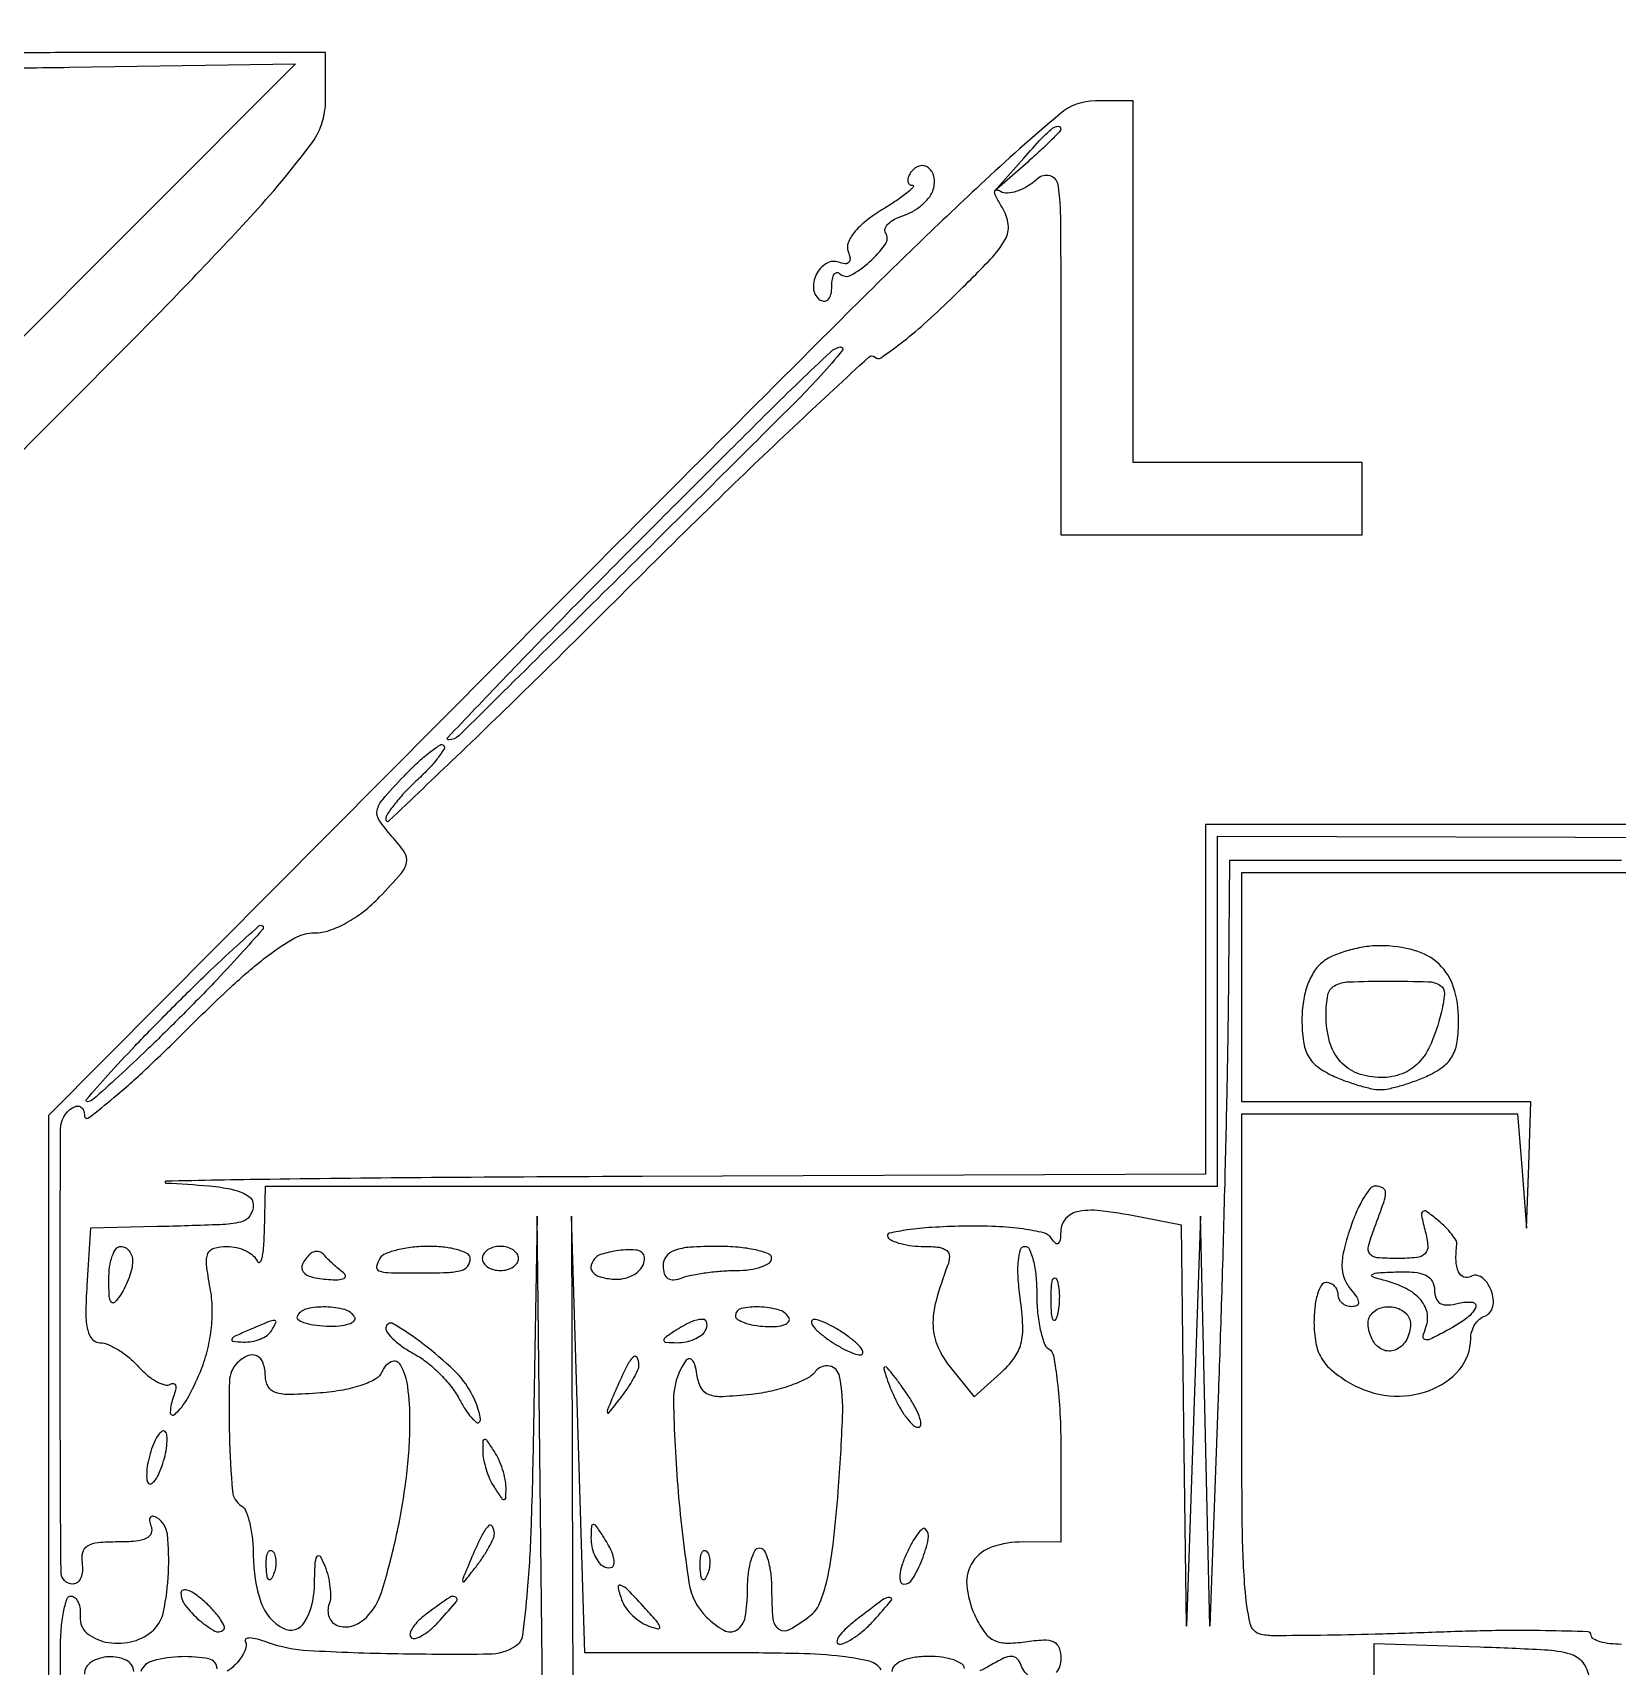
# Model space of a CAD drawing. Extents: x 23 to 255, y 40 to 184.
# Drawn here: x 200.56 to 211.68, y 145.36 to 156.82 of the extents above; entities that cross this region are included whole.
import ezdxf

# ---------------------------------------------------------------- set-up
doc = ezdxf.new("R2010")
doc.units = 0
doc.header["$MEASUREMENT"] = 0

msp = doc.modelspace()

# ---------------------------------------------------------------- linework, layer by layer
for points in [[(207.919475, 175.632891, 0.000007), (191.762556, 175.634099, 0.00002), (173.0434, 175.634494, 0.000013), (151.49745, 175.633531)], [(198.593765, 151.987581, 0.000596), (201.212703, 154.612081, 0.009386), (202.087481, 155.524436, 0.024808), (202.512875, 156.033604, 0.163019), (202.617, 156.344481), (202.617, 156.6792), (200.925, 156.6792, 0.003514), (200.276203, 156.67464, 0.005856)], [(200.210879, 156.571534, 0.003748), (200.819153, 156.576099), (202.4055, 156.599899), (199.1907, 153.381963)], [(200.7558, 145.089), (200.7558, 145.4697, -0.018596), (200.761229, 145.615628, -0.030171), (200.77789, 145.738569, -0.030838), (200.801674, 145.829187, -0.323767), (200.831, 145.8504, -0.197145), (200.858775, 145.839006, -0.097105), (200.880658, 145.806922, -0.072434), (200.893415, 145.759043, -0.048784), (200.89445, 145.702391, 0.239381), (200.939164, 145.593827, 0.128012), (201.072717, 145.528399, 0.102524), (201.247104, 145.528999, 0.121836), (201.394957, 145.600465, 0.169168), (201.47897, 145.7397, 0.039889), (201.514175, 146.013211, 0.038532), (201.506389, 146.283938, 0.231889), (201.433569, 146.399701, 0.090716), (201.404938, 146.410893, 0.297793), (201.387021, 146.403587, 0.196167), (201.381739, 146.379672, 0.049127), (201.392547, 146.34035, -0.186041), (201.392475, 146.291306, -0.192551), (201.359484, 146.255877, -0.08827), (201.284438, 146.235553, -0.022912), (201.158928, 146.230206, 0.022864), (201.019686, 146.224287, 0.110806), (200.944789, 146.200385, 0.20028), (200.910588, 146.155005, 0.104595), (200.907559, 146.08305, -0.056917), (200.910544, 146.026403, -0.086169), (200.899174, 145.97849, -0.115289), (200.87576, 145.946675, -0.178556), (200.844109, 145.935, -0.412194), (200.759852, 146.018678, -0.001447), (200.753605, 147.578465, -0.001686), (200.757112, 149.128299, -0.25843), (200.8404, 149.2767, -0.106933), (200.872628, 149.288119, -0.181198), (200.900149, 149.281645, -0.162838), (200.918623, 149.257763, -0.084087), (200.925, 149.220111, 0.622144), (200.953969, 149.20584, 0.010705), (201.130542, 149.347692, 0.013802), (201.356193, 149.547929, 0.007349), (201.624717, 149.807318, -0.008235), (201.966747, 150.136543, -0.024853), (202.214129, 150.344977, -0.035718), (202.401799, 150.46768, -0.127599), (202.539489, 150.5034, 0.082276), (202.643069, 150.520561, 0.044107), (202.761925, 150.573143, 0.040072), (202.883627, 150.653713, 0.035498), (202.996303, 150.755742, 0.011227), (203.146721, 150.919972, 0.130529), (203.185024, 150.99738, 0.20293), (203.170599, 151.068347, 0.033666), (203.0823, 151.1802, -0.033508), (202.993952, 151.292043, -0.202702), (202.979469, 151.362903, -0.130861), (203.017599, 151.44013, -0.011278), (203.167451, 151.603775, -0.014015), (203.262459, 151.697535, -0.023118), (203.348387, 151.770579, -0.019499), (203.419333, 151.821154, -0.355345), (203.445097, 151.818503, -0.346984), (203.448044, 151.793521, -0.025274), (203.406145, 151.73242, -0.026737), (203.342959, 151.658171, -0.016213), (203.260914, 151.577034, 0.016694), (203.176318, 151.493214, 0.021658), (203.104894, 151.410671, 0.020013), (203.052227, 151.338435, 0.148569), (203.04, 151.298192, 0.658893), (203.061137, 151.289116, 0.000718), (203.536106, 151.741495, 0.003553), (204.08113, 152.26955, 0.00206), (204.72887, 152.911373, -0.003121), (205.380502, 153.554317, -0.005202), (205.938149, 154.086505, -0.001087), (206.429008, 154.543298, -0.403096), (206.473959, 154.542441, 0.361545), (206.515186, 154.538656, 0.012985), (206.652966, 154.638747, 0.018547), (206.818538, 154.775766, 0.011258), (207.0044, 154.949235, 0.006991), (207.283367, 155.229334, 0.063257), (207.386762, 155.367324, 0.158733), (207.408476, 155.473424, 0.11178), (207.368065, 155.589276, -0.015679), (207.325913, 155.661735, -0.093735), (207.312702, 155.703173, -0.461598), (207.324312, 155.715806, -0.129779), (207.353685, 155.706865, 0.157081), (207.402419, 155.694838, 0.064994), (207.469747, 155.708449, 0.055516), (207.54392, 155.743385, 0.046148), (207.613731, 155.795724, -0.260585), (207.700882, 155.815738, -0.295218), (207.756201, 155.751712, -0.033073), (207.774892, 155.493719, -0.001549), (207.7776, 154.619612), (207.7776, 153.2952), (208.8351, 153.2952), (209.8926, 153.2952), (209.8926, 153.549), (209.8926, 153.8028), (209.0889, 153.8028), (208.2852, 153.8028), (208.2852, 155.0718), (208.2852, 156.3408), (208.01966, 156.3408, 0.177202), (207.772317, 156.250299, 0.012554), (207.214089, 155.754106, 0.008119), (206.285307, 154.857134, 0.000912), (204.21266, 152.781824), (200.6712, 149.222848), (200.6712, 144.702524, -0.001258)], [(216.322939, 151.2648), (208.7928, 151.2648), (208.7928, 150.0381), (208.7928, 148.8114), (204.83775, 148.79459, 0.000753), (203.360984, 148.78609, 0.001626), (202.224668, 148.774142, 0.002185), (201.496205, 148.760929, 0.965564), (201.49605, 148.748584, -0.009075), (201.800503, 148.728548, -0.039936), (201.977937, 148.69924, -0.081518), (202.076094, 148.657021, -0.255853), (202.1094, 148.596194, -0.151653), (202.084973, 148.51751, -0.188509), (202.02205, 148.474819, -0.046903), (201.877559, 148.455966, -0.002732), (201.4326, 148.442372), (200.9673, 148.4307), (200.941515, 148.02885, 0.014141), (200.934496, 147.83286, 0.058589), (200.947422, 147.715314, 0.124989), (200.980402, 147.651225, 0.214933), (201.034153, 147.627, -0.101896), (201.090135, 147.615472, -0.037197), (201.162239, 147.577884, -0.034998), (201.237251, 147.523779, -0.035113), (201.303895, 147.459795, 0.034991), (201.367131, 147.399053, 0.048586), (201.432009, 147.354837, 0.058782), (201.489208, 147.331745, 0.207882), (201.527537, 147.337289, -0.170164), (201.550199, 147.342273, -0.309886), (201.563817, 147.33029, -0.11995), (201.564117, 147.29837, -0.034277), (201.54948, 147.250694, 0.079375), (201.526224, 147.140501, 0.668565), (201.558467, 147.125253, 0.081288), (201.646631, 147.236152, 0.028429), (201.736014, 147.419957, 0.035274), (201.785056, 147.565378, 0.033923), (201.813951, 147.718158, 0.034667), (201.821513, 147.869889, 0.041507), (201.806882, 148.012157, -0.015948), (201.781315, 148.17735, -0.126352), (201.791241, 148.253442, -0.2339), (201.833817, 148.291558, -0.067762), (201.923735, 148.3038, -0.057013), (201.99252, 148.295931, -0.057744), (202.057437, 148.272736, -0.063606), (202.109021, 148.238528, -0.119225), (202.137971, 148.19805, 0.484869), (202.154433, 148.193239, 0.182733), (202.170069, 148.216556, 0.0391), (202.181902, 148.294282, 0.012966), (202.187321, 148.40955), (202.194, 148.7268), (205.5357, 148.7268), (208.8774, 148.7268), (208.8774, 149.954402), (208.8774, 151.182004), (216.406807, 151.159952)], [(211.7115, 151.011), (208.962, 151.011), (208.950971, 149.93235, -0.002741), (208.942712, 149.406603, -0.001147), (208.926077, 148.69838, -0.001135), (208.904819, 147.940669, -0.001473), (208.881713, 147.2463), (208.823485, 145.6389), (208.790103, 147.0771), (208.756721, 148.5153), (208.7082, 147.0771), (208.659679, 145.6389), (208.641639, 147.045375), (208.6236, 148.45185), (208.359225, 148.504725, 0.016524), (208.073988, 148.55203, 0.073419), (207.904563, 148.549443, 0.164601), (207.813043, 148.500848, 0.189119), (207.776305, 148.40955, -0.026332), (207.772622, 148.349643, -0.196766), (207.759178, 148.325187, -0.376597), (207.739524, 148.325988, -0.059782), (207.712855, 148.358281, 0.191554), (207.656993, 148.398279, 0.026207), (207.513417, 148.42596, 0.025007), (207.321564, 148.442899, 0.013814), (207.086201, 148.445353, 0.011101), (206.872513, 148.436929, 0.020455), (206.699492, 148.419131, 0.018754), (206.573578, 148.396099, 0.516156), (206.562444, 148.369721, 0.155482), (206.592148, 148.344255, 0.037139), (206.654538, 148.323164, 0.034658), (206.733236, 148.308644, 0.028301), (206.818744, 148.3038, -0.030042), (206.922256, 148.297575, -0.143004), (206.976195, 148.274502, -0.229848), (206.995179, 148.233179, -0.086518), (206.98259, 148.169041, 0.024626), (206.901321, 147.921455, 0.074216), (206.880146, 147.74549, 0.097803), (206.913308, 147.599515, 0.065667), (207.002925, 147.453186), (207.16926, 147.24777), (207.355162, 147.416008, 0.04943), (207.449178, 147.519709, 0.096433), (207.497084, 147.620059, 0.075717), (207.51007, 147.746936, 0.021769), (207.49175, 147.944023, -0.018922), (207.477435, 148.08906, -0.038481), (207.479311, 148.20352, -0.051944), (207.494837, 148.28127, -0.328589), (207.525418, 148.3038, -0.296447), (207.557547, 148.282916, -0.043549), (207.584024, 148.205862, -0.037513), (207.602393, 148.098167, -0.023492), (207.6084, 147.970393, 0.023552), (207.614597, 147.838905, 0.030444), (207.633251, 147.719565, 0.031293), (207.660192, 147.625343, 0.17067), (207.693, 147.5847, -0.214294), (207.726391, 147.535367, -0.013296), (207.752749, 147.356402, -0.017794), (207.771457, 147.134347, -0.012118), (207.7776, 146.880939), (207.7776, 146.229464), (207.513119, 146.230282, 0.08158), (207.295643, 146.195251, 0.165804), (207.15954, 146.091543, 0.169963), (207.117128, 145.928406, 0.086506), (207.171228, 145.72082, 0.040107), (207.236254, 145.603937, 0.123257), (207.302769, 145.543489, 0.121604), (207.390479, 145.52106, 0.038535), (207.526201, 145.530398, -0.024618), (207.655763, 145.54294, -0.121843), (207.727095, 145.528835, -0.200138), (207.764645, 145.487548, -0.085955), (207.7776, 145.412748, -0.161889), (207.744591, 145.313472, -0.191036)], [(211.7115, 145.512, -0.028404), (211.630477, 145.516607, -0.044555), (211.56218, 145.530638, -0.055701), (211.514395, 145.551009, -0.271205), (211.500178, 145.57545, 0.405517), (211.476353, 145.600133, 0.003295), (211.180113, 145.607836, 0.0091), (210.828294, 145.60826, 0.005448), (210.410344, 145.5966, -0.002776), (209.982818, 145.582386, -0.003875), (209.600319, 145.574761, -0.00237), (209.278635, 145.572366, -0.050031), (209.183466, 145.581653, -0.298498), (209.106162, 145.657733, -0.034759), (209.069666, 145.90989, -0.016648), (209.050609, 146.374968, -0.001915), (209.0466, 147.421703), (209.0466, 149.2344), (210.014865, 149.2344), (210.983129, 149.2344), (211.014816, 148.83255), (211.046502, 148.4307), (211.061751, 148.87485), (211.077, 149.319), (210.0618, 149.319), (209.0466, 149.319), (209.0466, 150.1227), (209.0466, 150.9264), (211.077, 150.9264), (213.1074, 150.9264)], [(204.1398, 145.179727), (204.120784, 146.847514), (204.101767, 148.5153), (204.076411, 147.038512, -0.003842), (204.0592, 146.346114, -0.012736), (204.032777, 145.891118, -0.011691), (203.999103, 145.577201, -0.223152), (203.947377, 145.496386, -0.13889), (203.764191, 145.442454, -0.006724), (203.12278, 145.44447, -0.009496), (202.496482, 145.466765, -0.073573), (202.210315, 145.525208, 0.02092), (202.137839, 145.548145, 0.053985), (202.083703, 145.556704, 0.152755), (202.057444, 145.549881, 0.410397), (202.053386, 145.532894, -0.179594), (202.059524, 145.500793, -0.06689), (202.045735, 145.456219, -0.055317), (202.015966, 145.40702, -0.042542), (201.97362, 145.360615, -0.035064), (201.926603, 145.322905, -0.10755)], [(206.515836, 145.333989, 0.193187), (206.434197, 145.392847, 0.033334), (206.242759, 145.426959, 0.021915), (205.939215, 145.446983, 0.00537), (205.438481, 145.452644), (204.4359, 145.453211), (204.38894, 146.984255), (204.341979, 148.5153), (204.34664, 146.802063), (204.3513, 145.088825)], [(201.270079, 145.32165, 0.269924), (201.217613, 145.399949, 0.126889), (201.093996, 145.425101, 0.124417), (200.972023, 145.387469, 0.261736), (200.925, 145.303794, 0.277209)], [(201.8556, 145.339465, 0.358207), (201.797828, 145.409758, 0.057097), (201.606746, 145.425242, 0.053184), (201.406017, 145.39706, 0.239825), (201.319429, 145.32165, -0.009076)], [(207.1008, 145.342083, 0.253664), (207.083027, 145.374861, 0.063287), (207.026246, 145.402338, 0.049223), (206.944225, 145.421191, 0.031901), (206.847, 145.4274, 0.036984), (206.746664, 145.419968, 0.061356), (206.665001, 145.39733, 0.084273), (206.610845, 145.363291, 0.210338), (206.591905, 145.32165, -0.042864)], [(207.564443, 145.28185, -0.1619), (207.499603, 145.36395, 0.100666), (207.471153, 145.410551, 0.209307), (207.432856, 145.427168, 0.112069), (207.375979, 145.414061, 0.020959), (207.281053, 145.363233, -0.028991), (207.207803, 145.325512, -0.075338)]]:
    msp.add_lwpolyline(points, format="xyb")
for points in [[(207.7776, 156.144047, -0.194102), (207.770692, 156.126922, -0.004632), (207.709259, 156.06434, -0.009492), (207.634111, 155.991993, -0.006223), (207.54495, 155.911397), (207.3123, 155.7063), (207.517397, 155.93895, -0.007047), (207.644102, 156.078657, -0.038158), (207.719384, 156.147922, -0.157803), (207.758478, 156.162392, -0.426412)], [(206.720953, 155.83458, 0.05834), (206.705551, 155.801609, 0.124639), (206.703529, 155.773764, 0.189838), (206.714725, 155.755533, 0.161439), (206.736257, 155.748284, -0.647752), (206.741869, 155.735601, -0.039886), (206.701559, 155.697436, -0.022549), (206.625881, 155.64188, -0.010166), (206.522024, 155.575629, 0.029581), (206.407699, 155.496295, 0.055661), (206.327669, 155.417599, 0.077138), (206.285317, 155.345087, 0.187414), (206.285066, 155.284154, -0.056167), (206.297435, 155.236546, -0.217042), (206.289049, 155.207971, -0.242801), (206.263065, 155.197548, -0.067981), (206.219109, 155.20787, 0.232888), (206.131644, 155.19987, 0.142666), (206.060465, 155.121689, 0.141961), (206.0422, 155.017221, 0.231053), (206.089295, 154.942616, 0.170066), (206.119937, 154.935872, 0.189788), (206.146434, 154.950188, 0.120107), (206.16436, 154.986255, 0.055604), (206.1702, 155.038607, -0.037135), (206.174088, 155.090886, -0.104319), (206.186822, 155.125093, -0.241534), (206.205509, 155.136107, -0.21418), (206.226785, 155.128015, 0.335892), (206.304107, 155.117332, 0.054952), (206.43518, 155.211026, 0.05367), (206.54468, 155.332606, 0.30373), (206.547677, 155.415416, -0.23132), (206.544733, 155.44507, -0.110226), (206.566111, 155.478038, -0.073815), (206.609483, 155.509568, -0.043502), (206.668756, 155.53423, 0.052366), (206.734406, 155.562917, 0.043418), (206.797238, 155.606215, 0.045232), (206.848227, 155.656715, 0.083548), (206.87779, 155.706811, 0.12633), (206.888602, 155.800351, 0.189969), (206.848867, 155.871103, 0.256798), (206.782445, 155.883251, 0.175616)], [(206.244009, 154.590454, -0.026), (205.933454, 154.246322, -0.001159), (204.796682, 153.116495, -0.000198), (203.552082, 151.8862, -0.197308), (203.480967, 151.857, -0.65959), (203.47382, 151.87369, -0.000612), (203.861645, 152.279471, -0.00328), (204.312211, 152.74361, -0.001907), (204.8589, 153.2952, -0.001094), (205.725457, 154.159096, -0.007447), (206.160438, 154.578175, -0.14047), (206.230005, 154.613755, -0.701386)], [(201.604474, 149.919709, -0.004543), (201.370013, 149.68947, -0.00704), (201.163064, 149.495458, -0.002753), (200.983359, 149.333482, -0.18405), (200.94535, 149.319, -0.644604), (200.937989, 149.335237, -0.003454), (201.088513, 149.504657, -0.007817), (201.278067, 149.708561, -0.004368), (201.514742, 149.951025, -0.00466), (201.757721, 150.19112, -0.007761), (201.96733, 150.388194, -0.002404), (202.149278, 150.552422, -0.397919), (202.173866, 150.551734, -0.395983), (202.174636, 150.527169, -0.002639), (202.019525, 150.353158, -0.008135), (201.832559, 150.152296, -0.004886)], [(209.61765, 150.301033, 0.088332), (209.556458, 150.234724, 0.055052), (209.509464, 150.139653, 0.048709), (209.479597, 150.023537, 0.038622), (209.4696, 149.894303, 0.033346), (209.479797, 149.741581, 0.09244), (209.513288, 149.639731, 0.106829), (209.577824, 149.565387, 0.053933), (209.685081, 149.50178, 0.018375), (209.776306, 149.464198, 0.017121), (209.872202, 149.43244, 0.017393), (209.959312, 149.410126, 0.054051), (210.0195, 149.4036, 0.054051), (210.079688, 149.410126, 0.017393), (210.166798, 149.43244, 0.017121), (210.262694, 149.464198, 0.018375), (210.353919, 149.50178, 0.053933), (210.461176, 149.565387, 0.106829), (210.525712, 149.639731, 0.09244), (210.559203, 149.741581, 0.033346), (210.5694, 149.894303, 0.077119), (210.534276, 150.120672, 0.12726), (210.431891, 150.283607, 0.122096), (210.259764, 150.380707, 0.067761), (210.0195, 150.413419, 0.038142), (209.91147, 150.405166, 0.030062), (209.796764, 150.380405, 0.030909), (209.692495, 150.344165, 0.063335)], [(210.44487, 149.932823, -0.038581), (210.376173, 149.727607, -0.089074), (210.287664, 149.591872, -0.113595), (210.172798, 149.515117, -0.090961), (210.026061, 149.4882, -0.088432), (209.861205, 149.517587, -0.124681), (209.738631, 149.601605, -0.114342), (209.663988, 149.740166, -0.066707), (209.6388, 149.92812, -0.047397), (209.652142, 150.068548, -0.223608), (209.698537, 150.132257, -0.11638), (209.798266, 150.159824, -0.00949), (210.070971, 150.165, -0.007121), (210.355313, 150.16095, -0.13257), (210.440488, 150.135339, -0.285077), (210.469645, 150.076444, -0.03756)], [(209.806919, 148.427426, 0.020324), (209.76288, 148.273189, 0.061695), (209.750465, 148.165005, 0.088711), (209.766358, 148.080516, 0.082645), (209.810717, 148.004426, -0.02437), (209.854135, 147.946595, -0.134179), (209.866596, 147.910037, -0.306334), (209.854109, 147.88886, -0.111331), (209.818359, 147.8808, -0.087854), (209.782102, 147.88722, -0.094595), (209.751294, 147.905651, -0.100072), (209.730686, 147.933127, -0.111474), (209.7234, 147.9654, 0.099038), (209.716941, 147.997687, 0.097945), (209.698549, 148.025149, 0.097945), (209.671087, 148.043541, 0.099038), (209.6388, 148.05, 0.268506), (209.606223, 148.031147, 0.056553), (209.579051, 147.968379, 0.045093), (209.560344, 147.8786, 0.028833), (209.5542, 147.77214, 0.043342), (209.566854, 147.626436, 0.091087), (209.606203, 147.520269, 0.087585), (209.681892, 147.432446, 0.037813), (209.809011, 147.34376, 0.111293), (210.081243, 147.255989, 0.111557), (210.364555, 147.293599, 0.129149), (210.575131, 147.441104, 0.177549), (210.654, 147.656207, -0.073407), (210.661471, 147.706819, -0.066859), (210.683322, 147.754893, -0.070379), (210.715663, 147.793237, -0.102318), (210.75382, 147.815373, 0.143995), (210.788685, 147.839626, 0.111722), (210.809077, 147.881361, 0.089581), (210.811996, 147.936115, 0.060321), (210.796718, 147.996986, 0.061208), (210.768625, 148.049823, 0.092087), (210.731489, 148.086282, 0.120832), (210.691521, 148.100965, 0.167832), (210.654598, 148.092669, -0.238733), (210.606621, 148.088587, -0.196248), (210.56933, 148.124848, -0.095393), (210.551115, 148.205683, -0.040729), (210.556677, 148.316836, 0.167093), (210.550909, 148.345329, 0.032517), (210.52105, 148.389364, 0.031302), (210.477756, 148.438385, 0.024497), (210.425124, 148.486036, 0.012881), (210.343559, 148.549474, 0.348313), (210.317962, 148.548576, 0.276359), (210.308791, 148.52146, 0.009766), (210.335309, 148.40955, -0.042822), (210.352787, 148.305615, -0.223042), (210.332963, 148.252609, -0.171213), (210.274896, 148.225635, -0.023938), (210.140574, 148.2192, -0.019313), (209.995419, 148.224809, -0.216914), (209.946134, 148.252019, -0.232494), (209.936224, 148.305788, -0.022182), (209.979294, 148.436207, 0.006259), (210.043973, 148.612956, 0.080905), (210.056283, 148.681843, 0.288364), (210.036521, 148.714358, 0.116315), (209.983761, 148.7268, 0.230654), (209.947613, 148.709188, 0.032632), (209.899623, 148.638859, 0.031694), (209.850451, 148.542102, 0.022015)], [(201.262105, 148.19805, -0.056852), (201.255837, 148.148508, -0.026113), (201.237099, 148.086087, -0.025456), (201.210292, 148.021741, -0.032032), (201.1788, 147.9654, -0.043106), (201.137568, 147.912261, -0.461139), (201.113562, 147.913208, -0.155556), (201.098786, 147.952631, -0.011096), (201.095495, 148.07115, -0.03458), (201.101167, 148.160261, -0.052836), (201.119432, 148.235459, -0.069028), (201.146445, 148.287135, -0.242407), (201.1788, 148.3038, -0.124732), (201.210962, 148.29565, -0.102154), (201.238168, 148.272736, -0.091624), (201.256216, 148.238446, -0.078662)], [(202.5042, 148.2474, 0.082851), (202.455186, 148.178754, 0.282798), (202.460249, 148.126422, 0.177104), (202.517236, 148.089689, 0.036719), (202.637083, 148.071748, 0.026017), (202.704774, 148.07018, 0.096514), (202.746227, 148.079506, 0.339141), (202.755791, 148.096884, 0.200547), (202.742833, 148.118179, -0.017363), (202.707241, 148.145976, -0.012418), (202.669341, 148.17939, -0.012562), (202.63478, 148.213074, -0.026131), (202.60995, 148.241334, 0.101484), (202.586795, 148.260833, 0.110526), (202.558529, 148.268883, 0.1104), (202.529503, 148.264121, 0.101061)], [(202.9977, 148.2192, 0.087552), (202.975207, 148.162708, 0.363484), (202.991297, 148.13276, 0.089988), (203.054922, 148.119795, 0.005381), (203.2515, 148.11768, 0.006861), (203.47076, 148.120689, 0.058355), (203.568021, 148.134795, 0.167104), (203.614303, 148.165901, 0.163406), (203.6322, 148.2192, 0.275259), (203.612773, 148.251815, 0.053437), (203.546687, 148.278949, 0.043243), (203.452635, 148.297661, 0.027497), (203.341093, 148.3038, 0.026918), (203.225812, 148.297589, 0.033489), (203.120139, 148.278949, 0.035556), (203.036503, 148.251914, 0.159713)], [(203.7168, 148.2192, 0.148195), (203.726577, 148.186937, 0.098894), (203.754077, 148.159451, 0.082425), (203.795186, 148.140919, 0.064853), (203.8437, 148.1346, 0.064853), (203.892214, 148.140919, 0.082425), (203.933323, 148.159451, 0.098894), (203.960823, 148.186937, 0.148195), (203.9706, 148.2192, 0.148195), (203.960823, 148.251463, 0.098894), (203.933323, 148.278949, 0.082425), (203.892214, 148.297481, 0.064853), (203.8437, 148.3038, 0.064853), (203.795186, 148.297481, 0.082425), (203.754077, 148.278949, 0.098894), (203.726577, 148.251463, 0.148195)], [(204.516279, 148.229079, 0.114236), (204.481364, 148.173129, 0.256763), (204.48967, 148.125381, 0.159444), (204.543027, 148.09045, 0.047097), (204.640564, 148.073776, 0.067965), (204.705945, 148.077739, 0.066882), (204.768254, 148.099068, 0.072496), (204.818165, 148.133813, 0.113363), (204.847252, 148.177052, 0.106193), (204.854845, 148.225705, 0.208684), (204.8375, 148.26, 0.145634), (204.793898, 148.278531, 0.046987), (204.722967, 148.279859, 0.019018), (204.655624, 148.272201, 0.022419), (204.592701, 148.259703, 0.022035), (204.541228, 148.244624, 0.114588)], [(204.9858, 148.167849, 0.076855), (204.994374, 148.112401, 0.176865), (205.01978, 148.079458, 0.16701), (205.06164, 148.069533, 0.067159), (205.119619, 148.083249, -0.042363), (205.187929, 148.10302, -0.015746), (205.28665, 148.119516, -0.015472), (205.395985, 148.130832, -0.018051), (205.500319, 148.1346, 0.032533), (205.594891, 148.14076, 0.050053), (205.674679, 148.159451, 0.064599), (205.729816, 148.186711, 0.25072), (205.7472, 148.2192, 0.31052), (205.724609, 148.252068, 0.036969), (205.635369, 148.278949, 0.033738), (205.512414, 148.297685, 0.020945), (205.3665, 148.3038, 0.015902), (205.176017, 148.29774, 0.069962), (205.066176, 148.275097, 0.143864), (205.007879, 148.232703, 0.165555)], [(207.751627, 147.81896, -0.087174), (207.736709, 147.786332, -0.597527), (207.723163, 147.787816, -0.080377), (207.712928, 147.83273, -0.012823), (207.709493, 147.9231, -0.014395), (207.710995, 148.014478, -0.052471), (207.719656, 148.071755, -0.333666), (207.733365, 148.082656, -0.31318), (207.748492, 148.07276, -0.06278), (207.761899, 148.022174, -0.030339), (207.766794, 147.955249, -0.029507), (207.763463, 147.883899, -0.037336)], [(210.4002, 147.997833, 0.088381), (210.410649, 147.939182, 0.181512), (210.440686, 147.904357, 0.142031), (210.492455, 147.892901, 0.047884), (210.569517, 147.905343, -0.095144), (210.666482, 147.911758, -0.518549), (210.687173, 147.873002, -0.125702), (210.619137, 147.794875, -0.028219), (210.46726, 147.702213, -0.011635), (210.369335, 147.652701, -0.181492), (210.332531, 147.649536, -0.400316), (210.319695, 147.671149, -0.035214), (210.340043, 147.737873, 0.148857), (210.347421, 147.84181, 0.135294), (210.296335, 147.936754, 0.095488), (210.184879, 148.015956, 0.04663), (210.0195, 148.073383, -0.039952), (209.963414, 148.092024, -0.643932), (209.96303, 148.106907, -0.096378), (210.007115, 148.118649, -0.008114), (210.12525, 148.124786, -0.026489), (210.256059, 148.122525, -0.090827), (210.338049, 148.101466, -0.154), (210.383363, 148.060242, -0.132525)], [(202.418809, 147.81735, 0.373385), (202.42292, 147.792486, 0.088073), (202.462632, 147.769931, 0.05077), (202.532269, 147.752934, 0.025358), (202.622724, 147.745023, 0.02769), (202.71283, 147.74672, 0.058978), (202.781135, 147.76, 0.115258), (202.817587, 147.781817, 0.35248), (202.820915, 147.808473, 0.191848), (202.751141, 147.86022, 0.059311), (202.619185, 147.878891, 0.059469), (202.487434, 147.866107, 0.20386)], [(205.49346, 147.81735, 0.259344), (205.507545, 147.792076, 0.052709), (205.555448, 147.768965, 0.043335), (205.623607, 147.751009, 0.028343), (205.7044, 147.741734, 0.033048), (205.782088, 147.742391, 0.073716), (205.839606, 147.755355, 0.151123), (205.867882, 147.777702, 0.297206), (205.868547, 147.805184, 0.190691), (205.796702, 147.858717, 0.057835), (205.659791, 147.879124, 0.0635), (205.533259, 147.867143, 0.351067)], [(210.231, 147.758893, -0.119866), (210.204698, 147.650757, -0.16138), (210.133112, 147.580838, -0.198985), (210.045541, 147.57551, -0.172983), (209.973324, 147.633272, -0.049309), (209.94981, 147.68133, -0.050802), (209.93645, 147.732585, -0.05604), (209.934509, 147.779315, -0.121369), (209.945475, 147.813311, -0.171353), (210.015922, 147.870024, -0.13245), (210.1149, 147.877465, -0.143878), (210.198526, 147.834551, -0.205542)], [(202.0671, 147.7116, 0.007086), (201.975296, 147.6706, 0.206801), (201.958571, 147.651864, 0.479221), (201.967307, 147.63832, 0.015651), (202.040957, 147.632946, 0.054957), (202.099557, 147.636952, 0.051224), (202.15735, 147.653598, 0.054947), (202.20585, 147.679627, 0.104092), (202.2363, 147.7116, 0.02781), (202.26819, 147.770258, 0.550582), (202.259139, 147.78456, 0.099104), (202.221754, 147.777076, 0.002683)], [(203.04, 147.731656, 0.172353), (203.052903, 147.695336, 0.037271), (203.099393, 147.646149, 0.034761), (203.164781, 147.59439, 0.027179), (203.242188, 147.547384, -0.045222), (203.327505, 147.491269, -0.028293), (203.416749, 147.411607, -0.028294), (203.496419, 147.322388, -0.045268), (203.552515, 147.237115, 0.019491), (203.596493, 147.162122, 0.034668), (203.639149, 147.10467, 0.042512), (203.675316, 147.069044, 0.387369), (203.695582, 147.069982, 0.23262), (203.703679, 147.093755, 0.034726), (203.693435, 147.144752, 0.033044), (203.671648, 147.207593, 0.022904), (203.639226, 147.275471, 0.079644), (203.51897, 147.433545, 0.027709), (203.300551, 147.619804, 0.02737), (203.092143, 147.761151, 0.583245)], [(205.0704, 147.7116, 0.010223), (204.999103, 147.66343, 0.295079), (204.991236, 147.643863, 0.343021), (205.00598, 147.630976, 0.012098), (205.086557, 147.628295, 0.053738), (205.145157, 147.634075, 0.049393), (205.20295, 147.652232, 0.052761), (205.251476, 147.679281, 0.101161), (205.2819, 147.7116, 0.175918), (205.293192, 147.765827, 0.372932), (205.263094, 147.791902, 0.110887), (205.182001, 147.773694, 0.03301)], [(206.12292, 147.666609, 0.022398), (206.192, 147.619067, 0.023749), (206.263751, 147.578887, 0.024227), (206.328453, 147.550413, 0.091785), (206.371739, 147.5424, 0.344492), (206.387257, 147.554531, 0.206301), (206.383248, 147.578887, 0.065258), (206.349624, 147.618777, 0.02314), (206.29212, 147.666609, 0.022398), (206.223039, 147.714152, 0.023749), (206.151288, 147.754332, 0.024227), (206.086586, 147.782805, 0.091785), (206.0433, 147.790819, 0.344492), (206.027782, 147.778687, 0.206301), (206.031791, 147.754332, 0.065258), (206.065415, 147.714442, 0.02314)], [(201.9966, 147.486, 0.191606), (201.942035, 147.359342, 0.01408), (201.942037, 146.973596, 0.01282), (201.962897, 146.586246, 0.238838), (202.0248, 146.4849, -0.161403), (202.057528, 146.445821, -0.034913), (202.084549, 146.360685, -0.033021), (202.103191, 146.25306, -0.02638), (202.1094, 146.135464, 0.081141), (202.162917, 145.807856, 0.194931), (202.320141, 145.624524, 0.399907), (202.469733, 145.668184, 0.127491), (202.538346, 145.91385, -0.00652), (202.543497, 146.075871, -0.10354), (202.557106, 146.128912, -0.595317), (202.577928, 146.129732, -0.039882), (202.611239, 146.0619, -0.03401), (202.634178, 145.989982, -0.031626), (202.647839, 145.913852, -0.033145), (202.651169, 145.844596, -0.085147), (202.641825, 145.795507, 0.181555), (202.641937, 145.703235, 0.219701), (202.703033, 145.643054, 0.166113), (202.805021, 145.641411, 0.118622), (202.903175, 145.701489, 0.121566), (203.00874, 145.876227, 0.020623), (203.109727, 146.255438, 0.023241), (203.184449, 146.684167, 0.03153), (203.2092, 147.076271, 0.031449), (203.19398, 147.318014, 0.097465), (203.142783, 147.472468, 0.391876), (203.077295, 147.493405, 0.194099), (203.012675, 147.424019, -0.174692), (202.969889, 147.37447, -0.045553), (202.872398, 147.330751, -0.038421), (202.739502, 147.296291, -0.02439), (202.580811, 147.275845, -0.012472), (202.37036, 147.26438, -0.081511), (202.265805, 147.278388, -0.190686), (202.213692, 147.319904, -0.131057), (202.194, 147.39374, 0.083307), (202.17866, 147.485168, 0.203004), (202.133836, 147.534952, 0.216124), (202.069271, 147.535695, 0.093068)], [(204.659605, 147.30975, 0.001457), (204.594752, 147.156966, 0.201639), (204.594741, 147.13753, 0.569419), (204.605216, 147.136074, 0.002644), (204.688325, 147.24132, 0.018463), (204.737431, 147.30921, 0.02135), (204.778919, 147.377401, 0.020986), (204.808819, 147.437458, 0.105377), (204.8166, 147.47397, 0.133472), (204.802958, 147.524163, 0.49792), (204.775456, 147.52737, 0.077526), (204.727843, 147.45898, 0.012273)], [(205.13733, 147.492829, 0.149222), (205.059144, 147.221396, 0.017297), (205.091402, 146.581754, 0.016852), (205.167294, 145.945299, 0.159588), (205.289751, 145.703564, 0.069374), (205.412945, 145.610517, 0.279192), (205.503278, 145.613786, 0.207363), (205.561583, 145.70255, 0.043088), (205.578, 145.8927, -0.027026), (205.584137, 146.006158, -0.042582), (205.602851, 146.101821, -0.052312), (205.62997, 146.169165, -0.277684), (205.6626, 146.1888, -0.277684), (205.69523, 146.169165, -0.052312), (205.722349, 146.101821, -0.042582), (205.741063, 146.006158, -0.027026), (205.7472, 145.8927, 0.022806), (205.756421, 145.690639, 0.222742), (205.798482, 145.618776, 0.286119), (205.872318, 145.615408, 0.034642), (206.014432, 145.708724, 0.132916), (206.084335, 145.799495, 0.041804), (206.136815, 145.964238, 0.027868), (206.17915, 146.212181, 0.008831), (206.215029, 146.585832, 0.010131), (206.245412, 147.110827, 0.056021), (206.224416, 147.392602, 0.305944), (206.153839, 147.463929, 0.283115), (206.056328, 147.427793, -0.108566), (205.995046, 147.377172, -0.032326), (205.883042, 147.328559, -0.030755), (205.746642, 147.288838, -0.028884), (205.603514, 147.265133, -0.014325), (205.401552, 147.249403, -0.101163), (205.304733, 147.264289, -0.19199), (205.251777, 147.312021, -0.079044), (205.222709, 147.405953, 0.032823), (205.208625, 147.472693, 0.126444), (205.187549, 147.509068, 0.305374), (205.162946, 147.514089, 0.151814)], [(206.608593, 147.2463, 0.026641), (206.650835, 147.165318, 0.035282), (206.698087, 147.096928, 0.038023), (206.743597, 147.048189, 0.188083), (206.77793, 147.0348, 0.404954), (206.794937, 147.051276, 0.083321), (206.788758, 147.096928, 0.046962), (206.760363, 147.165103, 0.022887), (206.71232, 147.2463, 0.0095), (206.656987, 147.327347, 0.014275), (206.605414, 147.395672, 0.009063), (206.560443, 147.449799, 0.218221), (206.542984, 147.4578, 0.483626), (206.535292, 147.448089, 0.017437), (206.54957, 147.395672, 0.020357), (206.573823, 147.327435, 0.011328)], [(201.3903, 146.8656, 0.02589), (201.371288, 146.792835, 0.033766), (201.36194, 146.724671, 0.03586), (201.362102, 146.669148, 0.179595), (201.374851, 146.641349, 0.359517), (201.395461, 146.639382, 0.088737), (201.421689, 146.664923, 0.052153), (201.44973, 146.714188, 0.026483), (201.4749, 146.781, 0.02589), (201.493912, 146.853765, 0.033766), (201.50326, 146.921929, 0.03586), (201.503098, 146.977452, 0.179595), (201.490349, 147.005251, 0.359517), (201.469739, 147.007218, 0.088737), (201.443511, 146.981677, 0.052153), (201.41547, 146.932412, 0.026483)], [(203.719391, 146.8656, 0.050718), (203.725265, 146.807839, 0.027466), (203.743481, 146.7387, 0.027073), (203.769992, 146.669667, 0.038252), (203.8014, 146.6118, 0.007261), (203.851399, 146.536843, 0.246842), (203.869741, 146.5272, 0.399741), (203.881588, 146.538473, 0.012417), (203.883409, 146.6118, 0.050718), (203.877535, 146.669561, 0.027466), (203.859319, 146.7387, 0.027073), (203.832808, 146.807733, 0.038252), (203.8014, 146.8656, 0.007261), (203.751401, 146.940557, 0.246842), (203.733059, 146.9502, 0.399741), (203.721212, 146.938927, 0.012417)], [(203.644405, 146.12535, 0.001457), (203.579552, 145.972566, 0.201639), (203.579541, 145.95313, 0.569419), (203.590016, 145.951674, 0.002644), (203.673125, 146.05692, 0.018463), (203.722231, 146.12481, 0.02135), (203.763719, 146.193001, 0.020986), (203.793619, 146.253058, 0.105377), (203.8014, 146.28957, 0.133472), (203.787758, 146.339763, 0.49792), (203.760256, 146.34297, 0.077526), (203.712643, 146.27458, 0.012273)], [(204.479495, 146.257243, 0.053738), (204.485275, 146.198643, 0.049393), (204.503432, 146.14085, 0.052761), (204.530481, 146.092324, 0.101161), (204.5628, 146.0619, 0.175918), (204.617027, 146.050608, 0.372932), (204.643102, 146.080706, 0.110887), (204.624894, 146.161799, 0.03301), (204.5628, 146.2734, 0.010223), (204.51463, 146.344697, 0.295079), (204.495063, 146.352564, 0.343021), (204.482176, 146.33782, 0.012098)], [(206.693356, 146.146858, 0.028746), (206.661827, 146.06558, 0.05532), (206.647827, 145.997233, 0.092252), (206.652066, 145.951511, 0.335376), (206.673913, 145.935, 0.264345), (206.737369, 145.971069, 0.040677), (206.803659, 146.10631, 0.040731), (206.847278, 146.25088, 0.254544), (206.826167, 146.322433, 0.401136), (206.805956, 146.322886, 0.045694), (206.772187, 146.285824, 0.035523), (206.732978, 146.22553, 0.019514)], [(202.251791, 146.003738, -0.054073), (202.233048, 145.968487, -0.470617), (202.21763, 145.967028, -0.168741), (202.205674, 145.991711, -0.018894), (202.200679, 146.05485, -0.028489), (202.201609, 146.113747, -0.077125), (202.210976, 146.154354, -0.208169), (202.226597, 146.169797, -0.296942), (202.245113, 146.165887, -0.126455), (202.261461, 146.138229, -0.060344), (202.268158, 146.097172, -0.05415), (202.264992, 146.050003, -0.051402)], [(205.297391, 146.003738, -0.054073), (205.278648, 145.968487, -0.470617), (205.26323, 145.967028, -0.168741), (205.251274, 145.991711, -0.018894), (205.246279, 146.05485, -0.028489), (205.247209, 146.113747, -0.077125), (205.256576, 146.154354, -0.208169), (205.272197, 146.169797, -0.296942), (205.290713, 146.165887, -0.126455), (205.307061, 146.138229, -0.060344), (205.313758, 146.097172, -0.05415), (205.310592, 146.050003, -0.051402)], [(204.698896, 145.814641, 0.069808), (204.726548, 145.764715, 0.04218), (204.77169, 145.714221, 0.041434), (204.826102, 145.670743, 0.056294), (204.881848, 145.6418, 0.028092), (204.948901, 145.620304, 0.542001), (204.962345, 145.632563, 0.137821), (204.946546, 145.666494, 0.006468), (204.862195, 145.762159, 0.007454), (204.738458, 145.894856, 0.124247), (204.68774, 145.926526, 0.58616), (204.669311, 145.909379, 0.031871)], [(201.6018, 145.873871, 0.16593), (201.631574, 145.786623, 0.048942), (201.729814, 145.682332, 0.050145), (201.838845, 145.604945, 0.337629), (201.900463, 145.613263, 0.305748), (201.905428, 145.638811, 0.046095), (201.879405, 145.687178, 0.038623), (201.833619, 145.745815, 0.023774), (201.771519, 145.807631, 0.026836), (201.706284, 145.860589, 0.064121), (201.651655, 145.890446, 0.150719), (201.617008, 145.892977, 0.349393)], [(203.331253, 145.730417, 0.032612), (203.271975, 145.680835, 0.054083), (203.229976, 145.631069, 0.075828), (203.209867, 145.588525, 0.275566), (203.216902, 145.560698, 0.276586), (203.246606, 145.553249, 0.059857), (203.297146, 145.575427, 0.046467), (203.35777, 145.619256, 0.029107), (203.420231, 145.680681, 0.00962), (203.535644, 145.813252, 0.470225), (203.530062, 145.843582, 0.285041), (203.488362, 145.841677, 0.007591)], [(206.3394, 145.6812, 0.020455), (206.264403, 145.617426, 0.051927), (206.217241, 145.563807, 0.142888), (206.205516, 145.529998, 0.422926), (206.220538, 145.513881, 0.122101), (206.266338, 145.524253, 0.033022), (206.330944, 145.562255, 0.031371), (206.400874, 145.616579, 0.028021), (206.4663, 145.6812, 0.009004), (206.58727, 145.819808, 0.637568), (206.577376, 145.841065, 0.162535), (206.525147, 145.823627, 0.004824)], [(211.484734, 145.27935, -0.134901), (211.471022, 145.172052, -0.235151), (211.404725, 145.114652, -0.059351), (211.240134, 145.09261, -0.003641), (210.744484, 145.089, -0.003618), (210.235521, 145.092683, -0.064711), (210.073902, 145.116071, -0.227539), (210.002791, 145.178492, -0.101073), (209.9772, 145.303794), (209.9772, 145.518587), (210.71745, 145.494144, -0.004955), (211.172823, 145.474587, -0.055087), (211.35207, 145.445129, -0.162194), (211.440066, 145.38563, -0.129108)]]:
    msp.add_lwpolyline(points, format="xyb", close=True)

doc.saveas('drawing.dxf')
